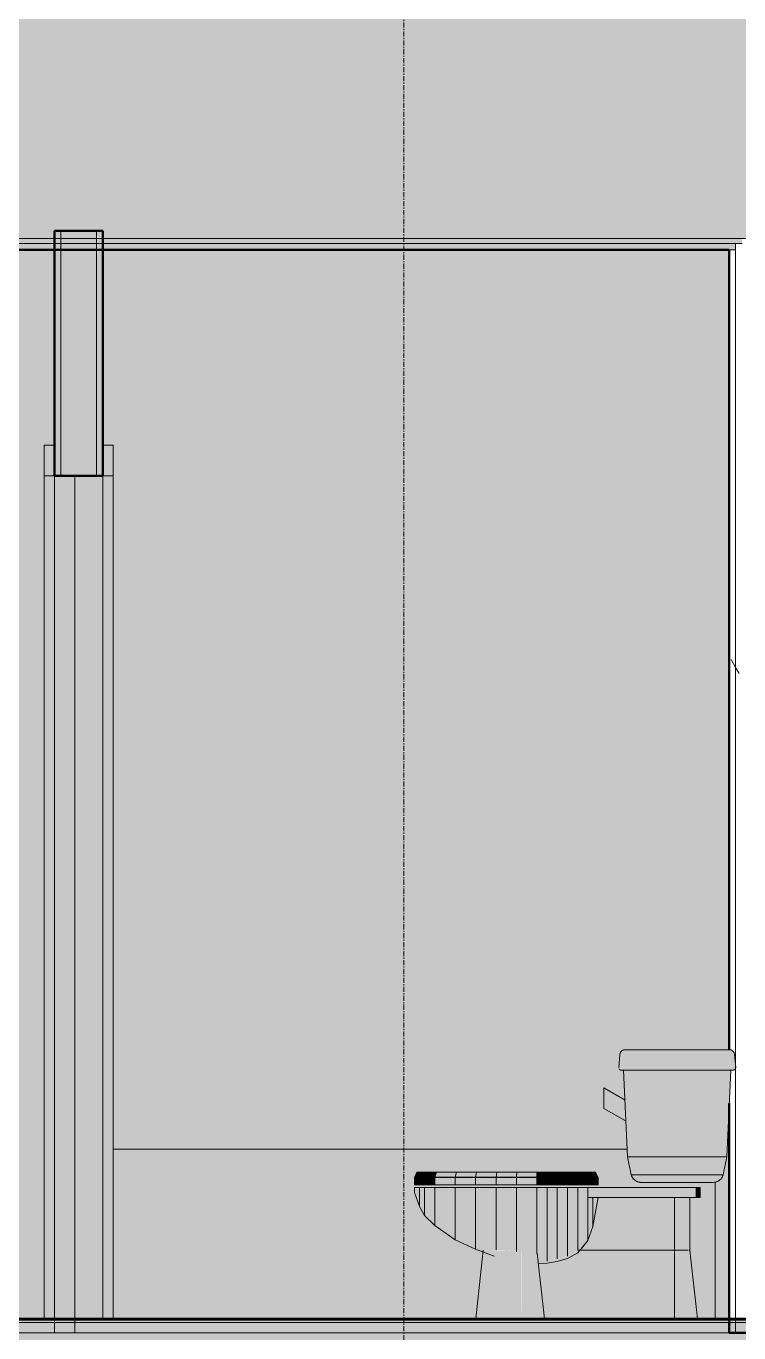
# Model space of a CAD drawing. Header units: inches. Extents: x 9566 to 17067, y -226 to 532.
# Drawn here: x 15550.1 to 15619.9, y 120 to 248.1 of the extents above; entities that cross this region are included whole.
import ezdxf

# ---------------------------------------------------------------- set-up
doc = ezdxf.new("R2010")
doc.units = ezdxf.units.IN
doc.header["$MEASUREMENT"] = 0
doc.linetypes.add('Grid Line 1_2_', pattern=[0.875, 0.5, -0.125, 0.125, -0.125])
for name, color, linetype, lineweight in [('0-2', 7, 'Continuous', 9), ('0-3', 130, 'Continuous', 5), ('A-AREA-PATT-1', 41, 'Continuous', 9), ('A-DOOR-3', 8, 'Continuous', 9), ('A-DOOR-4', 90, 'Continuous', 20), ('A-DOOR-FRAM-2', 7, 'Continuous', 9), ('A-DOOR-FRAM-3', 8, 'Continuous', 9), ('A-DOOR-FRAM-4', 90, 'Continuous', 20), ('A-FLOR-1', 192, 'Continuous', 5), ('A-FLOR-2', 192, 'Continuous', 50), ('A-FLOR-MCUT', 51, 'Continuous', 13), ('A-FLOR-PATT-1', 8, 'Continuous', 9), ('A-WALL', 113, 'Continuous', 13), ('A-WALL-1', 250, 'Continuous', 50), ('A-WALL-2', 10, 'Continuous', 13), ('A-WALL-PATT-1', 111, 'Continuous', 9), ('I-WALL-2', 2, 'Continuous', 50), ('P-SANR-FIXT-1', 8, 'Continuous', 9), ('P-SANR-FIXT-2', 7, 'Continuous', 9), ('P-SANR-FIXT-4', 50, 'Continuous', 9), ('S-GRID-1', 1, 'Grid Line 1_2_', 9)]:
    doc.layers.add(name, color=color, linetype=linetype, lineweight=lineweight)
pattern_1 = [(0, (16029.952, 59.024), (38.4, 9.6), [1.584, -27.216, 1.584, -27.216, -153.6]), (0, (16029.952, 59.024), (38.4, 9.6), [-57.6, 1.584, -56.016, 1.584, -27.216, -67.2]), (0, (16029.952, 59.024), (38.4, 9.6), [-144, 1.584, -17.616, 1.584, -46.416]), (120, (16044.352, 63.824), (-27.513844, 28.455376), [1.584, -27.216, 1.584, -27.216, -153.6]), (120, (16044.352, 63.824), (-27.513844, 28.455376), [-57.6, 1.584, -56.016, 1.584, -27.216, -67.2]), (120, (16044.352, 63.824), (-27.513844, 28.455376), [-144, 1.584, -17.616, 1.584, -46.416]), (240, (16049.152, 83.024), (-10.886156, -38.055376), [1.584, -27.216, 1.584, -27.216, -153.6]), (240, (16049.152, 83.024), (-10.886156, -38.055376), [-57.6, 1.584, -56.016, 1.584, -27.216, -67.2]), (240, (16049.152, 83.024), (-10.886156, -38.055376), [-144, 1.584, -17.616, 1.584, -46.416])]

# ---------------------------------------------------------------- blocks, each defined once
blk = doc.blocks.new('Single-Flush - 32_ x 84_-V67-BUILDING SECTION - NORTH_SOUTH - LOOKING WEST')
at = {"layer": 'A-DOOR-3'}
blk.add_hatch(color=256, dxfattribs=at).paths.add_polyline_path([(2782, 121.37), (2782, 204), (2780, 204), (2780, 121.37)], flags=0)
at = {"layer": 'A-DOOR-FRAM-3'}
for points in [[(2780, 204), (2780, 207), (2779, 207), (2779, 204)], [(2785.75, 204), (2785.75, 207), (2784.75, 207), (2784.75, 204)], [(2780, 121.37), (2780, 204), (2779, 204), (2779, 121.37), (2779.89, 121.37)], [(2784.75, 121.37), (2785.75, 121.37), (2785.75, 204), (2784.75, 204), (2784.75, 138)]]:
    blk.add_hatch(color=256, dxfattribs=at).paths.add_polyline_path(points, flags=0)
at = {"layer": 'A-DOOR-4'}
for p, q in [((2782, 204), (2780, 204)), ((2780, 204), (2780, 120)), ((2782, 120), (2782, 204)), ((2780, 120), (2782, 120))]:
    blk.add_line(p, q, dxfattribs=at)
at = {"layer": 'A-DOOR-FRAM-2'}
for p, q in [((2779, 121.37), (2779, 204)), ((2784.75, 121.37), (2784.75, 204)), ((2785.75, 204), (2785.75, 121.37))]:
    blk.add_line(p, q, dxfattribs=at)
at = {"layer": 'A-DOOR-FRAM-4'}
for p, q in [((2779, 207), (2779, 204)), ((2780, 207), (2779, 207)), ((2780, 204), (2780, 207)), ((2785.75, 207), (2784.75, 207)), ((2784.75, 207), (2784.75, 204)), ((2785.75, 204), (2785.75, 207)), ((2779, 204), (2780, 204)), ((2784.75, 204), (2785.75, 204))]:
    blk.add_line(p, q, dxfattribs=at)
blk = doc.blocks.new('Toilet-Domestic-3D - Toilet-Domestic-3D-V68-BUILDING SECTION - NORTH_SOUTH - LOOKING WEST')
at = {"layer": 'P-SANR-FIXT-4'}
for points in [[(2838.61, 146.02), (2839.02, 146.02), (2839.02, 147.29), (2835.41, 147.29), (2835.3, 146.02), (2838.5, 146.02)], [(2838.9, 147.29), (2839.02, 147.29), (2839.02, 147.75), (2835.83, 147.7), (2835.68, 147.65), (2835.51, 147.37), (2835.58, 147.29), (2838.61, 147.29)], [(2845.9, 147.29), (2846.64, 147.29), (2846.56, 147.52), (2846.27, 147.72), (2846.12, 147.75), (2839.02, 147.72), (2839.02, 147.29), (2845.77, 147.29)], [(2839.02, 146.02), (2846.75, 146.02), (2846.64, 147.29), (2839.02, 147.29)], [(2836.98, 145.75), (2839.02, 145.78), (2839.02, 146.02), (2835.3, 146.02), (2835.32, 145.92), (2835.51, 145.8), (2835.58, 145.77), (2836.01, 145.75), (2836.9, 145.76)], [(2839.02, 145.75), (2846.6, 145.77), (2846.74, 145.92), (2846.75, 146.02), (2839.02, 146.02), (2839.02, 145.77)], [(2837.1, 137.25), (2839.02, 137.25), (2839.02, 145.75), (2835.77, 145.75), (2836.16, 137.25), (2837.08, 137.25)], [(2845.89, 137.25), (2846.27, 145.75), (2839.02, 145.75), (2839.02, 137.25), (2844.75, 137.25)], [(2836.52, 135.49), (2839.02, 135.54), (2839.02, 137.25), (2836.16, 137.25), (2836.5, 135.59)], [(2839.02, 135.49), (2845.53, 135.49), (2845.89, 137.25), (2839.02, 137.25)], [(2815.77, 135.25), (2816, 135.75), (2815.52, 135.75), (2815.28, 135.25), (2815.77, 135.25)], [(2816, 135.25), (2816.27, 135.25), (2816.47, 135.75), (2816, 135.75), (2815.77, 135.25)], [(2816.75, 135.25), (2817.27, 135.25), (2817.43, 135.75), (2816.47, 135.75), (2816.27, 135.25)], [(2819.27, 135.25), (2819.4, 135.75), (2817.43, 135.75), (2817.27, 135.25), (2819.27, 135.25)], [(2820.13, 135.25), (2821.27, 135.25), (2821.37, 135.75), (2819.4, 135.75), (2819.27, 135.25), (2819.68, 135.25)], [(2821.59, 135.25), (2823.27, 135.25), (2823.35, 135.75), (2821.37, 135.75), (2821.27, 135.25), (2821.37, 135.25)], [(2825.28, 135.25), (2825.28, 135.75), (2823.35, 135.75), (2823.27, 135.25), (2825.28, 135.25)], [(2825.28, 135.25), (2827.27, 135.25), (2827.27, 135.75), (2825.32, 135.75)], [(2828.27, 135.25), (2828.2, 135.75), (2827.27, 135.75), (2827.27, 135.25), (2828.24, 135.25)], [(2829.27, 135.25), (2829.22, 135.75), (2828.24, 135.75), (2828.27, 135.25), (2829.22, 135.25)], [(2829.96, 135.25), (2830.27, 135.25), (2830.18, 135.75), (2829.22, 135.75), (2829.27, 135.25)], [(2830.27, 135.25), (2831.27, 135.25), (2831.07, 135.75), (2830.18, 135.75), (2830.27, 135.25)], [(2831.33, 135.25), (2832.27, 135.25), (2832.05, 135.75), (2831.11, 135.75), (2831.27, 135.25)], [(2832.77, 135.25), (2832.53, 135.75), (2832.05, 135.75), (2832.27, 135.25), (2832.53, 135.25)], [(2832.77, 135.25), (2833.27, 135.25), (2833.02, 135.75), (2832.53, 135.75), (2832.77, 135.25)], [(2815.77, 134.5), (2815.77, 135.25), (2815.27, 135.24), (2815.27, 134.5)], [(2815.77, 134.5), (2816.27, 134.5), (2816.27, 135.25), (2815.77, 135.24)], [(2816.93, 134.5), (2817.27, 134.5), (2817.27, 135.25), (2816.27, 135.25), (2816.27, 134.5), (2816.75, 134.5)], [(2819.27, 134.5), (2819.27, 135.25), (2817.27, 135.25), (2817.27, 134.5), (2817.7, 134.5)], [(2820.51, 134.5), (2821.27, 134.5), (2821.27, 135.25), (2819.27, 135.25), (2819.27, 134.5), (2819.68, 134.5)], [(2821.59, 134.5), (2823.27, 134.5), (2823.27, 135.25), (2821.27, 135.25), (2821.27, 134.5)], [(2823.53, 134.5), (2825.28, 134.5), (2825.28, 135.25), (2823.27, 135.25), (2823.27, 134.5)], [(2825.46, 134.5), (2827.27, 134.5), (2827.27, 135.25), (2825.28, 135.25), (2825.28, 134.5)], [(2828.27, 134.5), (2828.27, 135.25), (2827.27, 135.24), (2827.27, 134.5), (2828.2, 134.5)], [(2829.27, 134.5), (2829.27, 135.25), (2828.27, 135.25), (2828.27, 134.5), (2829.14, 134.5)], [(2829.96, 134.5), (2830.27, 134.5), (2830.27, 135.25), (2829.27, 135.25), (2829.27, 134.5)], [(2831.27, 134.5), (2831.27, 135.25), (2830.27, 135.25), (2830.27, 134.5), (2830.97, 134.5)], [(2831.76, 134.5), (2832.27, 134.5), (2832.27, 135.25), (2831.27, 135.25), (2831.33, 134.5), (2831.63, 134.5)], [(2832.27, 134.5), (2832.77, 134.5), (2832.77, 135.25), (2832.27, 135.24)], [(2832.77, 134.5), (2833.27, 134.5), (2833.27, 135.25), (2832.77, 135.24)], [(2839.02, 134.75), (2839.02, 135.49), (2836.52, 135.49), (2836.8, 135.06), (2837.29, 134.8), (2837.93, 134.78), (2838.84, 134.75)], [(2839.02, 134.75), (2844.77, 134.8), (2844.98, 134.84), (2845.33, 135.11), (2845.53, 135.49), (2839.02, 135.49), (2839.02, 134.79)], [(2815.77, 132.42), (2815.77, 134.25), (2815.27, 134.25), (2815.28, 133.73), (2815.7, 132.6)], [(2816.27, 131.51), (2816.27, 134.25), (2815.77, 134.25), (2815.77, 132.42), (2816.22, 131.61)], [(2817.27, 130.57), (2817.27, 134.25), (2816.27, 134.25), (2816.27, 131.51), (2816.97, 130.86)], [(2819.27, 129.17), (2819.27, 134.25), (2817.27, 134.25), (2817.27, 130.57), (2818.88, 129.45)], [(2821.27, 128.25), (2821.27, 134.25), (2819.27, 134.25), (2819.27, 129.17), (2821.01, 128.37)], [(2822.06, 127.94), (2822.07, 127.96), (2822.3, 127.96), (2822.62, 128.03), (2823.27, 128.12), (2823.27, 134.25), (2821.27, 134.25), (2821.27, 128.25), (2821.59, 128.12)], [(2825.28, 127.97), (2825.28, 134.25), (2823.27, 134.25), (2823.27, 128.11), (2823.39, 128.12), (2824.38, 128.1), (2824.49, 128.11)], [(2827.27, 127.83), (2827.27, 134.25), (2825.28, 134.25), (2825.28, 127.97), (2825.77, 127.97), (2826.69, 127.88)], [(2827.4, 126.99), (2828.27, 127.07), (2828.27, 134.25), (2827.27, 134.25), (2827.3, 127.83), (2827.38, 127.18)], [(2828.27, 127.07), (2829.27, 127.22), (2829.27, 134.25), (2828.27, 134.25), (2828.27, 127.24)], [(2829.27, 127.22), (2830.27, 127.52), (2830.27, 134.25), (2829.27, 134.25), (2829.27, 127.26)], [(2830.27, 127.49), (2831.27, 128.07), (2831.27, 134.25), (2830.27, 134.25), (2830.27, 127.52)], [(2831.27, 128.05), (2831.34, 128.12), (2831.5, 128.14), (2832.27, 129.09), (2832.27, 134.25), (2831.27, 134.25), (2831.27, 128.07)], [(2832.27, 128.12), (2840.77, 128.12), (2840.77, 133.25), (2833.27, 133.25), (2832.74, 130.31), (2832.23, 128.99), (2831.5, 128.12)], [(2832.27, 133.25), (2842.83, 133.25), (2842.83, 134.25), (2832.27, 134.25)], [(2832.27, 129.09), (2832.77, 130.61), (2832.77, 133.25), (2832.27, 133.2), (2832.27, 129.51)], [(2832.77, 130.47), (2833.23, 133.25), (2832.77, 133.25), (2832.77, 130.93)], [(2841.52, 128.12), (2842.23, 128.12), (2842.23, 133.25), (2840.77, 133.25), (2840.77, 128.12), (2841.42, 128.12)], [(2843.21, 133.25), (2843.27, 133.25), (2843.27, 134.25), (2842.83, 134.25), (2842.83, 133.25), (2843.05, 133.25)], [(2821.29, 121.37), (2825.77, 121.37), (2825.74, 127.97), (2825.28, 127.97), (2824.38, 128.1), (2822.51, 128.04), (2822.13, 127.96), (2822.06, 127.96), (2821.49, 123.13)], [(2840.77, 121.37), (2840.77, 128.12), (2831.33, 128.11), (2831.16, 127.98), (2830.16, 127.46), (2829, 127.16), (2827.4, 126.99), (2828.02, 121.37), (2838.61, 121.37)], [(2842.75, 121.37), (2842.95, 121.37), (2842.23, 128.12), (2840.77, 128.12), (2840.77, 121.37), (2842.74, 121.37)], [(2828.01, 121.37), (2827.27, 127.83), (2825.77, 127.97), (2825.77, 121.37), (2827.27, 121.37)]]:
    blk.add_hatch(color=256, dxfattribs=at).paths.add_polyline_path(points, flags=0)
at = {"layer": 'P-SANR-FIXT-2'}
for p, q in [((2835.41, 147.29), (2835.3, 146.02)), ((2836.27, 147.75), (2836.78, 147.75)), ((2836.27, 147.75), (2836.78, 147.75)), ((2837.82, 147.75), (2838.53, 147.75)), ((2837.82, 147.75), (2838.53, 147.75)), ((2846.14, 147.75), (2839.02, 147.75)), ((2846.75, 146.02), (2846.64, 147.29)), ((2835.77, 145.75), (2836.16, 137.25)), ((2836.18, 145.75), (2836.96, 145.75)), ((2839.02, 145.75), (2846.5, 145.75)), ((2845.89, 137.25), (2846.27, 145.75)), ((2836.16, 137.25), (2836.52, 135.49)), ((2836.16, 137.25), (2839.02, 137.25)), ((2839.02, 137.25), (2845.89, 137.25)), ((2845.53, 135.49), (2845.89, 137.25)), ((2815.52, 135.75), (2815.27, 135.24)), ((2815.52, 135.75), (2816, 135.75)), ((2816, 135.75), (2815.77, 135.24)), ((2816, 135.75), (2816.47, 135.75)), ((2816.47, 135.75), (2816.27, 135.25)), ((2816.47, 135.75), (2817.43, 135.75)), ((2817.43, 135.75), (2817.27, 135.25)), ((2817.43, 135.75), (2819.4, 135.75)), ((2819.4, 135.75), (2819.27, 135.25)), ((2819.4, 135.75), (2821.37, 135.75)), ((2821.37, 135.75), (2821.27, 135.25)), ((2821.37, 135.75), (2823.35, 135.75)), ((2823.35, 135.75), (2823.27, 135.25)), ((2823.35, 135.75), (2825.32, 135.75)), ((2825.32, 135.75), (2825.28, 135.25)), ((2825.32, 135.75), (2827.27, 135.75)), ((2827.27, 135.75), (2828.24, 135.75)), ((2827.27, 135.75), (2827.27, 135.25)), ((2828.24, 135.75), (2829.22, 135.75)), ((2828.24, 135.75), (2828.27, 135.25)), ((2829.22, 135.75), (2830.18, 135.75)), ((2829.22, 135.75), (2829.27, 135.25)), ((2830.18, 135.75), (2831.11, 135.75)), ((2830.18, 135.75), (2830.27, 135.25)), ((2831.27, 135.25), (2831.11, 135.75)), ((2831.11, 135.75), (2832.05, 135.75)), ((2832.05, 135.75), (2832.53, 135.75)), ((2832.05, 135.75), (2832.27, 135.24)), ((2832.53, 135.75), (2833.02, 135.75)), ((2832.53, 135.75), (2832.77, 135.24)), ((2833.02, 135.75), (2833.27, 135.24)), ((2815.27, 135.25), (2815.77, 135.25)), ((2815.27, 135.25), (2815.27, 134.5)), ((2815.77, 135.24), (2815.27, 135.24)), ((2815.77, 134.5), (2815.27, 134.5)), ((2815.77, 135.25), (2816.27, 135.25)), ((2816.27, 135.24), (2815.77, 135.24)), ((2815.77, 135.24), (2815.77, 134.5)), ((2816.27, 134.5), (2815.77, 134.5)), ((2816.27, 135.25), (2817.27, 135.25)), ((2817.27, 135.24), (2816.27, 135.24)), ((2816.27, 135.24), (2816.27, 134.5)), ((2817.27, 134.5), (2816.27, 134.5)), ((2817.27, 135.25), (2819.27, 135.25)), ((2817.27, 135.25), (2817.27, 134.5)), ((2819.27, 135.24), (2817.27, 135.24)), ((2819.27, 134.5), (2817.27, 134.5)), ((2819.27, 135.25), (2821.27, 135.25)), ((2819.27, 135.25), (2819.27, 134.5)), ((2821.27, 135.24), (2819.27, 135.24)), ((2821.27, 134.5), (2819.27, 134.5)), ((2821.27, 135.25), (2823.27, 135.25)), ((2823.27, 135.24), (2821.27, 135.24)), ((2821.27, 135.24), (2821.27, 134.5)), ((2823.27, 134.5), (2821.27, 134.5)), ((2823.27, 135.25), (2825.28, 135.25)), ((2825.28, 135.24), (2823.27, 135.24)), ((2823.27, 135.24), (2823.27, 134.5)), ((2825.28, 134.5), (2823.27, 134.5)), ((2825.28, 135.25), (2827.27, 135.25)), ((2825.28, 135.25), (2825.28, 134.5)), ((2827.27, 135.24), (2825.28, 135.24)), ((2827.27, 134.5), (2825.28, 134.5)), ((2827.27, 135.25), (2828.27, 135.25)), ((2828.27, 135.24), (2827.27, 135.24)), ((2827.27, 135.24), (2827.27, 134.5)), ((2828.27, 134.5), (2827.27, 134.5)), ((2828.27, 135.25), (2829.27, 135.25)), ((2829.27, 135.24), (2828.27, 135.24)), ((2828.27, 135.24), (2828.27, 134.5)), ((2829.27, 134.5), (2828.27, 134.5)), ((2829.27, 135.25), (2830.27, 135.25)), ((2830.27, 135.24), (2829.27, 135.24)), ((2829.27, 135.24), (2829.27, 134.5)), ((2830.27, 134.5), (2829.27, 134.5)), ((2830.27, 135.25), (2831.27, 135.25)), ((2831.27, 135.24), (2830.27, 135.24)), ((2830.27, 135.24), (2830.27, 134.5)), ((2831.27, 134.5), (2830.27, 134.5)), ((2831.27, 135.25), (2832.27, 135.25)), ((2832.27, 135.24), (2831.27, 135.24)), ((2831.27, 134.5), (2831.27, 135.24)), ((2832.27, 134.5), (2831.27, 134.5)), ((2832.27, 135.25), (2832.77, 135.25)), ((2832.77, 135.24), (2832.27, 135.24)), ((2832.27, 135.24), (2832.27, 134.5)), ((2832.77, 134.5), (2832.27, 134.5)), ((2832.77, 135.25), (2833.27, 135.25)), ((2833.27, 135.24), (2832.77, 135.24)), ((2832.77, 135.24), (2832.77, 134.5)), ((2833.27, 134.5), (2832.77, 134.5)), ((2833.27, 135.25), (2833.27, 134.5)), ((2836.52, 135.49), (2839.02, 135.49)), ((2838.27, 134.75), (2838.59, 134.75)), ((2838.59, 134.75), (2838.27, 134.75)), ((2839.02, 135.49), (2845.53, 135.49)), ((2839.02, 134.75), (2844.56, 134.75)), ((2815.27, 134.25), (2815.77, 134.25)), ((2815.27, 134.25), (2815.27, 133.75)), ((2815.27, 133.75), (2815.77, 132.38)), ((2815.77, 134.25), (2816.27, 134.25)), ((2815.77, 134.25), (2815.77, 132.42)), ((2816.27, 134.25), (2817.27, 134.25)), ((2816.27, 134.25), (2816.27, 131.51)), ((2817.27, 134.25), (2819.27, 134.25)), ((2817.27, 134.25), (2817.27, 130.57)), ((2819.27, 134.25), (2821.27, 134.25)), ((2819.27, 134.25), (2819.27, 129.17)), ((2821.27, 134.25), (2823.27, 134.25)), ((2821.27, 134.25), (2821.27, 128.25)), ((2823.27, 134.25), (2825.28, 134.25)), ((2823.27, 134.25), (2823.27, 128.09)), ((2825.28, 134.25), (2827.27, 134.25)), ((2825.28, 134.25), (2825.28, 127.93)), ((2827.27, 134.25), (2828.27, 134.25)), ((2827.27, 134.25), (2827.27, 127.79)), ((2828.27, 134.25), (2829.27, 134.25)), ((2828.27, 134.25), (2828.27, 127.02)), ((2829.27, 134.25), (2830.27, 134.25)), ((2829.27, 134.25), (2829.27, 127.26)), ((2830.27, 134.25), (2831.27, 134.25)), ((2830.27, 134.25), (2830.27, 127.52)), ((2831.27, 134.25), (2832.27, 134.25)), ((2831.27, 134.25), (2831.27, 128.07)), ((2832.27, 134.25), (2842.83, 134.25)), ((2832.27, 134.25), (2832.27, 133.25)), ((2842.83, 133.25), (2832.27, 133.25)), ((2832.27, 133.24), (2832.27, 129.09)), ((2833.27, 133.25), (2832.77, 130.41)), ((2832.77, 130.41), (2833.27, 133.25)), ((2832.77, 133.24), (2832.77, 130.47)), ((2840.77, 128.12), (2840.77, 133.25)), ((2840.77, 128.12), (2840.77, 133.25)), ((2842.27, 128.12), (2842.27, 133.25)), ((2842.83, 134.25), (2843.27, 134.25)), ((2843.27, 133.25), (2842.83, 133.25)), ((2843.27, 133.25), (2843.27, 134.25)), ((2815.77, 132.38), (2816.27, 131.51)), ((2816.27, 131.51), (2817.27, 130.51)), ((2817.27, 130.51), (2819.27, 129.12)), ((2832.77, 130.41), (2832.27, 129.04)), ((2832.27, 129.04), (2832.77, 130.41)), ((2819.27, 129.12), (2821.27, 128.19)), ((2821.27, 128.19), (2823.08, 127.53)), ((2822.02, 128.12), (2821.29, 121.37)), ((2831.27, 127.85), (2832.27, 129.04)), ((2840.77, 128.12), (2831.33, 128.12)), ((2832.27, 129.04), (2831.5, 128.12)), ((2831.5, 128.12), (2840.77, 128.12)), ((2840.77, 121.37), (2840.77, 128.12)), ((2841.42, 128.12), (2840.77, 128.12)), ((2840.77, 128.12), (2840.77, 121.37)), ((2841.68, 128.12), (2841.43, 128.12)), ((2841.95, 128.12), (2841.68, 128.12)), ((2842.07, 128.12), (2841.97, 128.12)), ((2842.27, 128.12), (2842.15, 128.12)), ((2843.01, 121.37), (2842.27, 128.12)), ((2827.31, 127.82), (2828.01, 121.37)), ((2827.42, 126.76), (2828.27, 126.84)), ((2828.27, 126.84), (2829.27, 127.01)), ((2829.27, 127.01), (2830.27, 127.28)), ((2830.27, 127.28), (2831.27, 127.85))]:
    blk.add_line(p, q, dxfattribs=at)
at = {"layer": 'P-SANR-FIXT-2', "flags": 128}
for points in [[(2835.41, 147.29), (2835.41, 147.31), (2835.41, 147.33), (2835.42, 147.35), (2835.42, 147.37), (2835.43, 147.39), (2835.43, 147.41), (2835.44, 147.43), (2835.45, 147.45), (2835.45, 147.47), (2835.46, 147.48), (2835.47, 147.5), (2835.48, 147.52), (2835.5, 147.54), (2835.51, 147.55), (2835.52, 147.57), (2835.53, 147.58), (2835.55, 147.6), (2835.56, 147.61), (2835.57, 147.62), (2835.59, 147.64), (2835.61, 147.65), (2835.62, 147.66), (2835.64, 147.67), (2835.66, 147.68), (2835.67, 147.69), (2835.69, 147.7), (2835.71, 147.71), (2835.73, 147.72), (2835.75, 147.72), (2835.77, 147.73), (2835.79, 147.74), (2835.8, 147.74), (2835.82, 147.74), (2835.84, 147.75), (2835.86, 147.75), (2835.88, 147.75), (2835.9, 147.75), (2835.91, 147.75)], [(2835.91, 147.75), (2835.91, 147.75), (2835.92, 147.75), (2835.93, 147.75), (2835.95, 147.75), (2835.97, 147.75), (2835.99, 147.75), (2836.03, 147.75), (2836.06, 147.75), (2836.11, 147.75), (2836.15, 147.75), (2836.2, 147.75), (2836.26, 147.75)], [(2839.02, 147.75), (2838.9, 147.75), (2838.77, 147.75), (2838.65, 147.75), (2838.53, 147.75), (2838.4, 147.75), (2838.28, 147.75), (2838.16, 147.75), (2838.04, 147.75), (2837.92, 147.75), (2837.81, 147.75), (2837.69, 147.75), (2837.58, 147.75), (2837.47, 147.75), (2837.37, 147.75), (2837.26, 147.75), (2837.16, 147.75), (2837.06, 147.75), (2836.97, 147.75), (2836.88, 147.75), (2836.79, 147.75), (2836.7, 147.75), (2836.62, 147.75), (2836.54, 147.75), (2836.47, 147.75), (2836.4, 147.75), (2836.33, 147.75), (2836.27, 147.75), (2836.22, 147.75), (2836.16, 147.75), (2836.12, 147.75), (2836.07, 147.75), (2836.04, 147.75), (2836, 147.75), (2835.97, 147.75), (2835.95, 147.75), (2835.93, 147.75), (2835.92, 147.75), (2835.91, 147.75), (2835.91, 147.75), (2835.91, 147.75)], [(2835.55, 145.75), (2835.54, 145.75), (2835.53, 145.75), (2835.52, 145.75), (2835.51, 145.75), (2835.5, 145.75), (2835.49, 145.76), (2835.48, 145.76), (2835.47, 145.76), (2835.46, 145.77), (2835.45, 145.77), (2835.44, 145.77), (2835.43, 145.78), (2835.42, 145.78), (2835.41, 145.79), (2835.4, 145.79), (2835.4, 145.8), (2835.39, 145.81), (2835.38, 145.81), (2835.37, 145.82), (2835.37, 145.83), (2835.36, 145.83), (2835.35, 145.84), (2835.35, 145.85), (2835.34, 145.86), (2835.33, 145.86), (2835.33, 145.87), (2835.32, 145.88), (2835.32, 145.89)], [(2835.62, 145.75), (2835.6, 145.75), (2835.58, 145.75), (2835.56, 145.75), (2835.55, 145.75), (2835.55, 145.75), (2835.55, 145.75)], [(2835.55, 145.75), (2835.55, 145.75), (2835.56, 145.75), (2835.57, 145.75), (2835.59, 145.75), (2835.61, 145.75), (2835.65, 145.75), (2835.68, 145.75), (2835.72, 145.75), (2835.77, 145.75), (2835.82, 145.75), (2835.88, 145.75), (2835.94, 145.75), (2836, 145.75), (2836.08, 145.75), (2836.15, 145.75), (2836.23, 145.75), (2836.32, 145.75), (2836.41, 145.75), (2836.5, 145.75), (2836.6, 145.75), (2836.7, 145.75), (2836.81, 145.75), (2836.92, 145.75), (2837.03, 145.75), (2837.14, 145.75), (2837.26, 145.75), (2837.38, 145.75), (2837.51, 145.75), (2837.63, 145.75), (2837.76, 145.75), (2837.89, 145.75), (2838.03, 145.75), (2838.16, 145.75), (2838.29, 145.75), (2838.43, 145.75), (2838.57, 145.75), (2838.71, 145.75), (2838.85, 145.75), (2838.98, 145.75), (2839.02, 145.75)], [(2837.48, 134.75), (2837.44, 134.75), (2837.4, 134.75), (2837.37, 134.76), (2837.33, 134.76), (2837.29, 134.77), (2837.25, 134.78), (2837.21, 134.79), (2837.17, 134.8), (2837.13, 134.81), (2837.1, 134.83), (2837.06, 134.85), (2837.02, 134.86), (2836.99, 134.88), (2836.95, 134.9), (2836.92, 134.92), (2836.89, 134.95), (2836.86, 134.97), (2836.83, 135), (2836.8, 135.03), (2836.77, 135.05), (2836.74, 135.08), (2836.71, 135.11), (2836.69, 135.14), (2836.67, 135.18), (2836.64, 135.21), (2836.62, 135.24), (2836.6, 135.28), (2836.58, 135.31), (2836.57, 135.35), (2836.55, 135.39), (2836.54, 135.43)], [(2837.84, 134.75), (2837.8, 134.75), (2837.76, 134.75), (2837.73, 134.75), (2837.7, 134.75), (2837.67, 134.75), (2837.64, 134.75), (2837.61, 134.75), (2837.59, 134.75), (2837.57, 134.75), (2837.55, 134.75), (2837.53, 134.75), (2837.52, 134.75), (2837.51, 134.75), (2837.5, 134.75), (2837.49, 134.75), (2837.49, 134.75), (2837.48, 134.75)], [(2837.48, 134.75), (2837.49, 134.75), (2837.49, 134.75), (2837.5, 134.75), (2837.5, 134.75), (2837.52, 134.75), (2837.53, 134.75), (2837.54, 134.75), (2837.56, 134.75), (2837.58, 134.75), (2837.61, 134.75), (2837.63, 134.75), (2837.66, 134.75), (2837.69, 134.75), (2837.72, 134.75), (2837.75, 134.75), (2837.79, 134.75), (2837.83, 134.75), (2837.87, 134.75), (2837.91, 134.75), (2837.95, 134.75), (2838, 134.75), (2838.04, 134.75), (2838.09, 134.75), (2838.14, 134.75), (2838.19, 134.75), (2838.24, 134.75), (2838.3, 134.75), (2838.35, 134.75), (2838.41, 134.75), (2838.47, 134.75), (2838.52, 134.75), (2838.58, 134.75), (2838.64, 134.75), (2838.7, 134.75), (2838.76, 134.75), (2838.82, 134.75), (2838.88, 134.75), (2838.94, 134.75), (2839.01, 134.75), (2839.02, 134.75)], [(2838.26, 134.75), (2838.21, 134.75), (2838.15, 134.75), (2838.1, 134.75), (2838.06, 134.75), (2838.01, 134.75), (2837.96, 134.75)], [(2838.6, 134.75), (2838.54, 134.75), (2838.48, 134.75), (2838.42, 134.75)]]:
    blk.add_lwpolyline(points, dxfattribs=at)
at = {"layer": 'P-SANR-FIXT-2'}
for points, knots in [([(2846.64, 147.29), (2846.63, 147.33), (2846.62, 147.4), (2846.59, 147.46), (2846.57, 147.5), (2846.55, 147.53), (2846.52, 147.57), (2846.48, 147.62), (2846.43, 147.66), (2846.38, 147.69), (2846.32, 147.72), (2846.25, 147.74), (2846.18, 147.75), (2846.14, 147.75)], [0, 0, 0, 0, 0.166667, 0.25, 0.291667, 0.333333, 0.416667, 0.5, 0.583333, 0.666667, 0.75, 0.833333, 1, 1, 1, 1]), ([(2846.5, 145.75), (2846.52, 145.75), (2846.54, 145.75), (2846.58, 145.76), (2846.6, 145.77), (2846.62, 145.78), (2846.65, 145.8), (2846.66, 145.81), (2846.68, 145.82), (2846.68, 145.83), (2846.69, 145.84), (2846.7, 145.85), (2846.72, 145.87), (2846.73, 145.9), (2846.74, 145.93), (2846.75, 145.97), (2846.75, 146), (2846.75, 146.02)], [0, 0, 0, 0, 0.125, 0.1875, 0.25, 0.3125, 0.375, 0.4375, 0.46875, 0.5, 0.53125, 0.5625, 0.625, 0.6875, 0.75, 0.875, 1, 1, 1, 1]), ([(2844.56, 134.75), (2844.64, 134.75), (2844.75, 134.76), (2844.89, 134.8), (2844.98, 134.84), (2845.08, 134.89), (2845.17, 134.96), (2845.25, 135.03), (2845.33, 135.11), (2845.39, 135.19), (2845.46, 135.32), (2845.5, 135.42), (2845.53, 135.49)], [0, 0, 0, 0, 0.166667, 0.25, 0.333333, 0.416667, 0.5, 0.583333, 0.666667, 0.75, 0.833333, 1, 1, 1, 1])]:
    blk.add_open_spline(points, degree=3, knots=knots, dxfattribs=at)
blk = doc.blocks.new('Bath Tub - Maestro - 60_x30_-V64-BUILDING SECTION - NORTH_SOUTH - LOOKING WEST')
at = {"layer": 'P-SANR-FIXT-1'}
blk.add_hatch(color=256, dxfattribs=at).paths.add_polyline_path([(3411.38, 140.74), (3411.28, 142.79), (3409.19, 144), (3409.19, 142), (3411.31, 140.78)], flags=0)
h = blk.add_hatch(color=256, dxfattribs=at)
h.paths.add_polyline_path([(3418.33, 121.37), (3420.12, 121.37), (3420.12, 134.79), (3419.94, 134.75), (3412.66, 134.8), (3412.25, 135.01), (3412.16, 135.09), (3411.99, 135.31), (3411.86, 135.67), (3411.53, 137.25), (3411.5, 138), (3361.12, 138), (3361.12, 121.37), (3396.66, 121.37), (3397.43, 127.94), (3396.39, 128.37), (3394.65, 129.17), (3392.65, 130.57), (3391.59, 131.61), (3391.01, 132.79), (3390.65, 133.9), (3390.65, 134.25), (3418.65, 134.25), (3418.65, 133.25), (3417.61, 133.25), (3417.66, 127.96), (3418.12, 123.4)], flags=0)
h.paths.add_polyline_path([(3406.87, 128.12), (3406.92, 128.17), (3407.67, 129.09), (3408.17, 130.53), (3408.09, 130.31), (3407.6, 129.04), (3406.88, 128.14)], flags=0)
h.paths.add_polyline_path([(3407.13, 134.5), (3390.65, 134.5), (3390.65, 135.25), (3390.9, 135.75), (3408.4, 135.75), (3408.65, 135.24), (3408.65, 134.5), (3407.41, 134.5)], flags=0)
at = {"layer": 'P-SANR-FIXT-2'}
for p, q in [((3409.19, 144), (3409.19, 142)), ((3411.28, 142.79), (3409.19, 144)), ((3409.19, 142), (3411.38, 140.74)), ((3361.12, 138), (3411.5, 138)), ((3420.12, 134.8), (3420.12, 121.37))]:
    blk.add_line(p, q, dxfattribs=at)
blk = doc.blocks.new('1750 Ox - Unit Layouts_rvt-2-BUILDING SECTION - NORTH_SOUTH - LOOKING WEST')
at = {"layer": 'A-WALL-1'}
for p, q in [((2780, 228), (2780, 204)), ((2784.75, 228), (2780, 228)), ((2784.75, 204), (2784.75, 228)), ((2780, 204), (2784.75, 204))]:
    blk.add_line(p, q, dxfattribs=at)
at = {"layer": 'A-WALL-2'}
for p, q in [((2780.62, 228), (2780.62, 204)), ((2784.12, 228), (2784.12, 204)), ((2784.75, 204), (2784.75, 121.37))]:
    blk.add_line(p, q, dxfattribs=at)
at = {"layer": '0-2'}
for name, p in [('Single-Flush - 32_ x 84_-V67-BUILDING SECTION - NORTH_SOUTH - LOOKING WEST', (0, 0)), ('Toilet-Domestic-3D - Toilet-Domestic-3D-V68-BUILDING SECTION - NORTH_SOUTH - LOOKING WEST', (0, 0)), ('Bath Tub - Maestro - 60_x30_-V64-BUILDING SECTION - NORTH_SOUTH - LOOKING WEST', (-575.37, 0))]:
    blk.add_blockref(name, p, dxfattribs=at)

msp = doc.modelspace()

# ---------------------------------------------------------------- hatches: boundary and pattern name
at = {"layer": 'A-AREA-PATT-1'}
h = msp.add_hatch(color=256, dxfattribs=at)
h.paths.add_polyline_path([(15491.5396, 121.375), (15500.8172, 121.375), (15500.8172, 202.75), (15548.3172, 202.75), (15548.3172, 121.375), (15551.8448, 121.375), (15551.8448, 207), (15552.8448, 207), (15552.8448, 204), (15554.8448, 204), (15554.8448, 121.375), (15557.5948, 121.375), (15557.5948, 207), (15558.5948, 207), (15558.5948, 138), (15608.9708, 138), (15608.8464, 140.7378), (15606.6573, 142), (15606.6573, 144), (15608.753, 142.7916), (15608.6185, 145.75), (15608.3544, 145.7997), (15608.279, 145.8799), (15608.1546, 145.9196), (15608.1546, 146.1626), (15608.2536, 147.2936), (15608.3963, 147.3308), (15608.3655, 147.3938), (15608.5322, 147.65), (15608.8943, 147.7292), (15609.5333, 147.75), (15618.9698, 147.75), (15618.9698, 226.125), (15336.9698, 226.125), (15336.9698, 216), (15431.5396, 216), (15431.5396, 154.5), (15449.0911, 154.5), (15449.0911, 121.375), (15451.9698, 121.375), (15451.9698, 208), (15491.5396, 208), (15491.5396, 150.3027)], flags=0)
h.paths.add_polyline_path([(15617.5948, 121.375), (15618.9698, 121.375), (15618.9698, 142.4769), (15618.7322, 137.25), (15618.287, 135.3276), (15618.1723, 135.1072), (15617.8288, 134.8437), (15617.5948, 134.75), (15617.5948, 126.7613)], flags=0)
h.paths.add_polyline_path([(15356.448, 154.5), (15378.5683, 154.5), (15378.5683, 156), (15377.3183, 156), (15377.3183, 156.5), (15387.3183, 156.5), (15387.3717, 159), (15389.3183, 159), (15389.3183, 156.5), (15391.8183, 156.5), (15391.8678, 157.5), (15391.9433, 157.5), (15391.9956, 166.5312), (15392.0387, 166.6196), (15392.1666, 166.7154), (15392.3183, 166.75), (15392.5058, 166.6931), (15392.6431, 166.5256), (15392.6839, 166.3757), (15392.6708, 165.7754), (15392.6933, 157.5), (15392.8183, 157.5), (15392.8183, 156.5), (15395.3183, 156.5), (15395.3717, 159), (15395.7896, 159), (15395.7896, 180), (15336.9698, 180), (15336.9698, 154.5), (15347.5396, 154.5)], flags=0)
at = {"layer": 'A-FLOR-1'}
h = msp.add_hatch(color=256, dxfattribs=at)
h.paths.add_polyline_path([(15752.3999, 226.75), (15908.2198, 226.75), (15908.2198, 227.25), (15623.7198, 227.25), (15623.7404, 226.75), (15747.6499, 226.75)], flags=0)
h.paths.add_polyline_path([(14873.7948, 226.75), (15620.2198, 226.75), (15620.2198, 227.25), (14843.0198, 227.2465), (14843.0198, 226.75), (14873.7398, 226.75)], flags=0)
h.paths.add_polyline_path([(16609.638, 226.75), (16631.3198, 226.75), (16631.3198, 227.25), (16199.7198, 227.25), (16199.7198, 226.75), (16603.5698, 226.75)], flags=0)
h.paths.add_polyline_path([(16187.0507, 226.75), (16196.2198, 226.75), (16196.2198, 227.25), (15911.7198, 227.25), (15911.7198, 226.75), (16181.7698, 226.75)], flags=0)
h = msp.add_hatch(color=256, dxfattribs=at)
h.paths.add_polyline_path([(14873.7948, 121.25), (15051.2904, 121.25), (15051.2904, 121.375), (14864.0198, 121.375), (14864.0198, 121.25), (14869.0997, 121.25)], flags=0)
h.paths.add_polyline_path([(16630.6948, 121.25), (16631.3198, 121.25), (16631.3198, 121.375), (16605.6698, 121.375), (16605.6698, 121.25), (16625.1667, 121.25)], flags=0)
h.paths.add_polyline_path([(15531.3117, 121.25), (15620.2198, 121.25), (15620.2198, 121.375), (15449.0911, 121.375), (15449.0911, 121.25), (15528.3172, 121.25)], flags=0)
h.paths.add_polyline_path([(16493.0622, 121.25), (16521.6698, 121.25), (16521.6698, 121.375), (16464.693, 121.375), (16464.7029, 121.25), (16478.6065, 121.25)], flags=0)
h.paths.add_polyline_path([(16463.9205, 121.25), (16463.9073, 121.375), (16451.1448, 121.375), (16451.1448, 121.25), (16463.9183, 121.25)], flags=0)
h.paths.add_polyline_path([(16415.1777, 121.25), (16415.1777, 121.375), (16323.5948, 121.375), (16323.5948, 121.25), (16412.9163, 121.25)], flags=0)
h.paths.add_polyline_path([(16319.7573, 121.25), (16320.5948, 121.25), (16320.5948, 121.375), (16284.5948, 121.375), (16284.5948, 121.25), (16319.7104, 121.25)], flags=0)
h.paths.add_polyline_path([(15623.7198, 121.25), (15794.8484, 121.25), (15794.8484, 121.375), (15623.7198, 121.3415)], flags=0)
h.paths.add_polyline_path([(16281.4539, 121.25), (16281.5948, 121.25), (16281.5948, 121.375), (16199.7198, 121.375), (16199.7198, 121.25), (16281.3698, 121.25)], flags=0)
h.paths.add_polyline_path([(16194.9698, 121.25), (16196.2198, 121.25), (16196.2198, 121.375), (16024.4661, 121.375), (16024.4661, 121.25), (16194.3367, 121.25)], flags=0)
h.paths.add_polyline_path([(15330.9698, 121.25), (15332.2198, 121.25), (15332.2198, 121.375), (15220.5198, 121.375), (15220.5198, 121.25), (15327.3041, 121.25)], flags=0)
h.paths.add_polyline_path([(15213.7698, 121.25), (15217.0198, 121.25), (15217.0198, 121.375), (15213.7698, 121.375)], flags=0)
h.paths.add_polyline_path([(15186.0198, 121.25), (15186.0198, 121.375), (15185.7698, 121.375), (15185.7698, 121.25)], flags=0)
h.paths.add_polyline_path([(15184.7698, 121.25), (15184.7698, 121.375), (15123.2904, 121.375), (15123.2904, 121.25), (15152.4403, 121.25)], flags=0)
h.paths.add_polyline_path([(15054.7904, 121.25), (15119.7904, 121.25), (15119.7904, 121.375), (15054.7904, 121.375)], flags=0)
h = msp.add_hatch(color=256, dxfattribs=at)
h.paths.add_polyline_path([(14873.7948, 121), (15184.7698, 121), (15184.7698, 121.25), (14864.0198, 121.25), (14864.0198, 121), (14869.0887, 121)], flags=0)
h.paths.add_polyline_path([(16630.6948, 121), (16631.3198, 121), (16631.3198, 121.25), (16605.6698, 121.25), (16605.6698, 121), (16626.2723, 121)], flags=0)
h.paths.add_polyline_path([(16509.6065, 121), (16521.6698, 121), (16521.6698, 121.25), (16464.7029, 121.25), (16464.7227, 121), (16493.0622, 121)], flags=0)
h.paths.add_polyline_path([(16463.9467, 121), (16463.9183, 121.25), (16451.1448, 121.25), (16451.1448, 121), (16463.9183, 121)], flags=0)
h.paths.add_polyline_path([(16442.8948, 121), (16440.3948, 121.25), (16440.3948, 121)], flags=0)
h.paths.add_polyline_path([(16415.1777, 121), (16415.1777, 121.0324), (16415.6448, 121.0324), (16415.5959, 121.2293), (16024.4661, 121.25), (16024.4661, 121), (16412.9163, 121)], flags=0)
h.paths.add_polyline_path([(15185.7698, 121), (15186.0198, 121), (15186.0198, 121.25), (15185.7698, 121.25)], flags=0)
h.paths.add_polyline_path([(15213.7698, 121), (15334.4911, 121), (15334.4911, 121.25), (15213.7698, 121.25)], flags=0)
h.paths.add_polyline_path([(15491.5396, 121), (15794.8484, 121), (15794.8484, 121.25), (15449.0911, 121.25), (15449.0911, 121), (15490.0198, 121)], flags=0)
h.paths.add_polyline_path([(15909.8661, 121), (15909.8661, 121.25), (15909.4484, 121.25), (15909.4484, 121)], flags=0)
msp.add_hatch(color=256, dxfattribs=at).paths.add_polyline_path([(16024.4661, 119.25), (16636.8198, 119.25), (16636.8198, 120), (14837.5198, 120), (14837.5198, 119.25), (16016.9146, 119.25)], flags=0)
at = {"layer": 'A-FLOR-PATT-1'}
h = msp.add_hatch(dxfattribs=at)
h.set_pattern_fill('FP_26', color=256, style=0, pattern_type=2)
h.set_pattern_definition([(161.57, (16030.552, 59.624), (-4.8003375, -0.0004146), [0, -34.152, 3.792, 0]), (18.43, (16029.352, 59.624), (-4.8003375, 0.0004146), [0, -34.152, 3.792, 0]), (108.43, (16030.552, 59.624), (2.3991322, -12.001051), [11.382, -26.562]), (71.57, (16029.352, 59.624), (2.3991322, 12.001051), [11.382, -26.562])])
h.paths.add_polyline_path([(15851.8952, 227.25), (16636.8198, 227.25), (16636.8198, 251.25), (14837.5198, 251.25), (14837.5198, 227.25), (15793.6073, 227.25)], flags=0)
h = msp.add_hatch(dxfattribs=at)
h.set_pattern_fill('FP_25', color=256, style=0, pattern_type=2)
h.set_pattern_definition(pattern_1)
h.paths.add_polyline_path([(16181.7698, 226.125), (16195.5948, 226.125), (16195.5948, 226.75), (15912.3448, 226.75), (15912.3448, 226.125), (16175.6448, 226.125)], flags=0)
h.paths.add_polyline_path([(14873.7948, 226.125), (15619.5948, 226.125), (15619.5948, 226.75), (14843.0198, 226.7456), (14843.0198, 226.125), (14873.7123, 226.125)], flags=0)
h.paths.add_polyline_path([(16493.0622, 226.125), (16631.3198, 226.125), (16631.3198, 226.75), (16200.3448, 226.75), (16200.3448, 226.125), (16434.7743, 226.125)], flags=0)
h.paths.add_polyline_path([(15706.1755, 226.125), (15907.5948, 226.125), (15907.5948, 226.75), (15624.3448, 226.75), (15624.3448, 226.125), (15694.5863, 226.125)], flags=0)
h = msp.add_hatch(dxfattribs=at)
h.set_pattern_fill('FP_24', color=256, style=0, pattern_type=2)
h.set_pattern_definition([(50, (16029.952, 59.024), (34.4287, -3.012), [3.6, -39.6]), (355, (16029.952, 59.024), (-6.6596, 36.1048), [2.88, -31.68]), (100.451, (16032.82, 58.773), (27.7688, 33.0931), [3.06, -33.655]), (46.184, (16029.95, 68.624), (51.2275, -7.9453), [5.4, -59.4]), (96.636, (16034.22, 67.96), (44.8632, 46.7577), [4.589, -50.482]), (351.184, (16029.95, 68.624), (44.8642, 46.7574), [4.32, -47.52]), (21, (16034.752, 66.224), (28.65176, -19.3257), [3.6, -39.6]), (326, (16034.752, 66.224), (11.6793, 34.8066), [2.88, -31.68]), (71.451, (16037.14, 64.614), (40.331, 15.4813), [3.06, -33.655]), (37.5, (16029.952, 59.024), (0.58311, 15.97898), [1.584, -29.712, 1.584, -30.576, -31.8]), (37.5, (16029.952, 59.024), (0.58311, 15.97898), [-63.456, 1.584, -30.216]), (7.5, (16029.952, 59.024), (12.6269, 18.9321), [1.584, -16.752, 1.584, -28.992, -12.12]), (7.5, (16029.952, 59.024), (12.6269, 18.9321), [-48.912, 1.584, -10.536]), (327.5, (16019.248, 59.024), (25.62299, -1.0828), [1.584, -10.416, 1.584, -35.856, -49.68]), (327.5, (16019.248, 59.024), (25.62299, -1.0828), [-49.44, 1.584, -48.096]), (317.5, (16014.448, 59.024), (27.99243, 4.80496), [1.584, -14.016, 1.584, -23.28, -35.28]), (317.5, (16014.448, 59.024), (27.99243, 4.80496), [-40.464, 1.584, -33.696])])
h.paths.add_polyline_path([(15502.1678, 120), (15794.8484, 120), (15794.8484, 121), (15449.0911, 121), (15449.0911, 120), (15492.9698, 120)], flags=0)
h.paths.add_polyline_path([(16201.6227, 120), (16415.1448, 120), (16415.1984, 120.6447), (16415.6448, 120.6447), (16415.606, 120.8416), (16415.1777, 120.876), (16415.1777, 121), (16024.4661, 121), (16024.4661, 120), (16194.9698, 120)], flags=0)
h.paths.add_polyline_path([(16631.496, 120), (16636.8198, 120), (16636.8198, 121), (16605.6698, 121), (16605.6698, 120), (16630.6948, 120)], flags=0)
h.paths.add_polyline_path([(16521.6698, 120), (16521.6698, 121), (16464.7227, 121), (16464.8018, 120), (16493.0622, 120)], flags=0)
h.paths.add_polyline_path([(16464.0518, 120), (16463.9183, 121), (16444.7398, 121), (16444.6689, 120), (16463.9183, 120)], flags=0)
h.paths.add_polyline_path([(15152.4403, 120), (15186.0198, 120), (15186.0198, 121), (15185.7698, 121), (15185.7698, 120.3694), (15184.7698, 120.3694), (15184.7698, 121), (14864.0198, 121), (14864.0198, 120), (15125.1654, 120)], flags=0)
h.paths.add_polyline_path([(16444.1677, 120), (16443.6689, 120.0354), (16443.7373, 121), (16440.3948, 121), (16440.3948, 120), (16443.6689, 120)], flags=0)
h.paths.add_polyline_path([(15213.7698, 120), (15334.4911, 120), (15334.4911, 121), (15213.7698, 121)], flags=0)
h.paths.add_polyline_path([(15909.4484, 120), (15909.8661, 120), (15909.8661, 121), (15909.4484, 121)], flags=0)
at = {"layer": 'A-WALL-PATT-1'}
h = msp.add_hatch(dxfattribs=at)
h.set_pattern_fill('FP_25', color=256, style=0, pattern_type=2)
h.set_pattern_definition(pattern_1)
h.paths.add_polyline_path([(15620.2117, 121.375), (15620.2198, 121.375), (15620.2198, 226.75), (15619.5948, 226.75), (15619.5948, 121.375)], flags=0)
h = msp.add_hatch(dxfattribs=at)
h.set_pattern_fill('FP_25', color=256, style=0, pattern_type=2)
h.set_pattern_definition(pattern_1)
h.paths.add_polyline_path([(15619.5948, 146.0218), (15619.5948, 226.125), (15618.9698, 226.125), (15618.9854, 147.75), (15619.2227, 147.6901), (15619.4031, 147.5248), (15619.4835, 147.2936), (15619.5824, 146.1626)], flags=0)
h.paths.add_polyline_path([(15619.5948, 121.375), (15619.5824, 145.9196), (15619.4464, 145.7712), (15619.1185, 145.75), (15618.9698, 142.4769), (15618.9698, 121.375)], flags=0)

# ---------------------------------------------------------------- linework, layer by layer
at = {"layer": 'A-FLOR-2'}
for p, q in [((14837.5198, 226.125), (15618.9698, 226.125)), ((15802.3999, 121.375), (15441.5396, 121.375))]:
    msp.add_line(p, q, dxfattribs=at)
at = {"layer": 'A-FLOR-MCUT'}
for p, q in [((16636.8198, 227.25), (14837.5198, 227.25)), ((15619.5948, 226.75), (14837.5198, 226.75)), ((15618.9698, 226.125), (15619.5948, 226.125)), ((15802.3999, 121.25), (15441.5396, 121.25)), ((15802.3999, 121), (15441.5396, 121)), ((15802.3999, 120), (15441.5396, 120))]:
    msp.add_line(p, q, dxfattribs=at)
at = {"layer": 'A-WALL'}
for p in [(15620.2198, 226.75), (15619.5948, 120)]:
    msp.add_line(p, (15619.5948, 226.75), dxfattribs=at)
at = {"layer": 'I-WALL-2'}
for p, q in [((15618.9698, 226.125), (15618.9698, 147.7499)), ((15618.9698, 142.4769), (15618.9698, 120)), ((15618.9698, 120), (15624.9698, 120))]:
    msp.add_line(p, q, dxfattribs=at)
at = {"layer": 'S-GRID-1'}
msp.add_line((15587.0698, -159.8356), (15587.0698, 470.5), dxfattribs=at)

# ---------------------------------------------------------------- block references
at = {"layer": '0-3'}
msp.add_blockref('1750 Ox - Unit Layouts_rvt-2-BUILDING SECTION - NORTH_SOUTH - LOOKING WEST', (12772.846, 0), dxfattribs=at)

doc.saveas('drawing.dxf')
